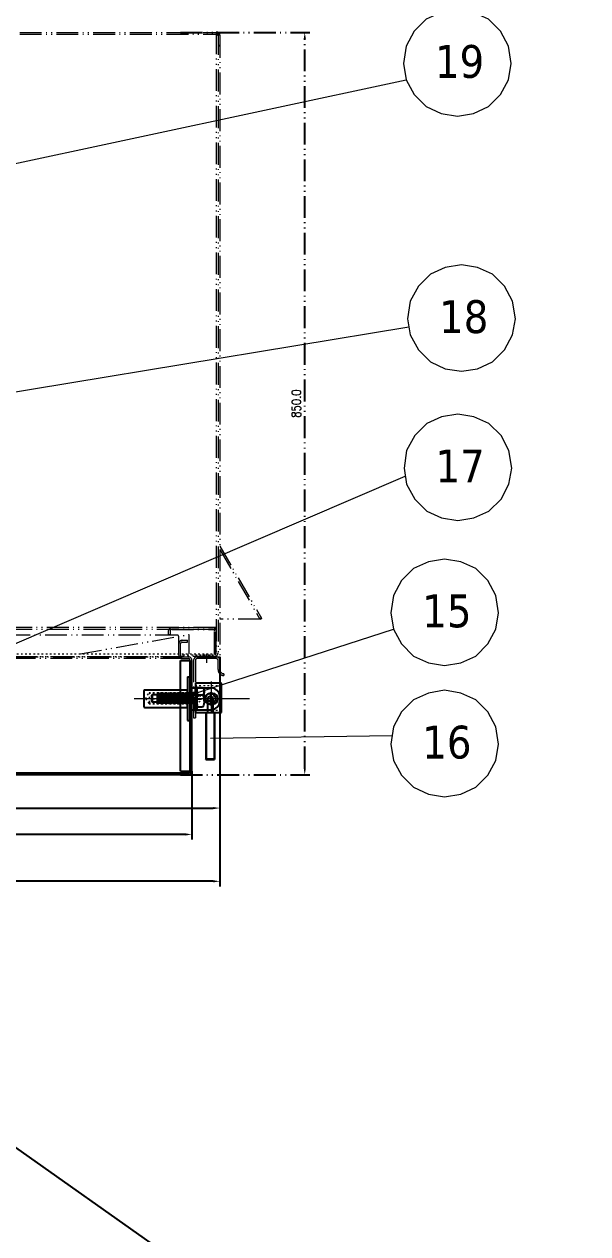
# Model space of a CAD drawing. Header units: millimetres. Extents: x 13152 to 35294, y -6229 to 54471.
# Drawn here: x 30492 to 31137, y 51541 to 52926 of the extents above; entities that cross this region are included whole.
import ezdxf

# ---------------------------------------------------------------- set-up
doc = ezdxf.new("R2010")
doc.units = ezdxf.units.MM
doc.header["$LTSCALE"] = 4
for name, pattern in [('5 双点画线', [10.5, 6.25, -1.25, 0.25, -1.25, 0.25, -1.25]), ('ACAD_ISO03W100', [1.18, 0.47, -0.71]), ('ACAD_ISO10W100', [18, 12, -3, 0, -3])]:
    doc.linetypes.add(name, pattern=pattern)
doc.layers.add('标注、文本', color=3, linetype='Continuous', lineweight=25)
doc.layers.add('铁心', color=3, linetype='Continuous', lineweight=0)
doc.styles.add('Tahoma$001', font='tahoma.ttf', dxfattribs={"height": 2.159784})
doc.styles.add('TH_GBDIM', font='romans.shx', dxfattribs={"width": 0.8, "bigfont": 'gbcbig.shx'})
doc.dimstyles.new('TH_GBDIM1', dxfattribs={"dimscale": 3, "dimtxt": 3.5, "dimasz": 2.5, "dimexe": 2, "dimexo": 0, "dimgap": 1.5, "dimtad": 1, "dimdec": 1, "dimzin": 0, "dimdsep": 46, "dimtxsty": 'TH_GBDIM', "dimcen": 2.5, "dimclrd": 3, "dimclre": 256, "dimclrt": 2, "dimadec": 0, "dimazin": 0, "dimtfac": 0.714286, "dimtdec": 1, "dimtmove": 0, "dimatfit": 3, "dimfxl": 0, "dimtzin": 0, "dimlwd": -1, "dimlwe": -1, "dimarcsym": 0})

# ---------------------------------------------------------------- blocks, each defined once
blk = doc.blocks.new('*D222')
at = {"layer": 'Defpoints', "color": 0, "linetype": '5 双点画线'}
for p in [(30671.1, 52916.4), (30813.3, 52916.4), (30671.1, 52066.4)]:
    blk.add_point(p, dxfattribs=at)
at = {"layer": '标注、文本', "linetype": '5 双点画线'}
for p, q in [((30671.1, 52916.4), (30819.3, 52916.4)), ((30671.1, 52066.4), (30819.3, 52066.4))]:
    blk.add_line(p, q, dxfattribs=at)
at = {"layer": '标注、文本', "color": 3, "linetype": '5 双点画线'}
blk.add_line((30813.3, 52073.9), (30813.3, 52908.9), dxfattribs=at)
for points in [[(30812.1, 52908.9), (30814.6, 52908.9), (30813.3, 52916.4)], [(30812.1, 52073.9), (30814.6, 52073.9), (30813.3, 52066.4)]]:
    blk.add_solid(points, dxfattribs=at)
at = {"layer": '标注、文本', "color": 2, "linetype": '5 双点画线', "lineweight": 13, "insert": (30803.6, 52491.4), "char_height": 10.5, "attachment_point": 5, "rotation": 90, "style": 'TH_GBDIM'}
blk.add_mtext('850.0', dxfattribs=at)
blk = doc.blocks.new('kopio')
at = {"layer": '标注、文本'}
for p, q in [((2171.1, -5563.7), (2171.1, -5597.3)), ((2201.1, -5563.7), (2171.1, -5563.7)), ((2201.1, -5597.3), (2201.1, -5563.7)), ((2181.1, -5573.3), (2184.1, -5573.3)), ((2181.1, -5585.3), (2184.1, -5585.3)), ((2171.1, -5597.3), (2201.1, -5597.3))]:
    blk.add_line(p, q, dxfattribs=at)
at = {"layer": '标注、文本', "color": 2, "linetype": 'ACAD_ISO03W100', "lineweight": 18}
for p, q in [((2201.1, -5566.3), (2171.1, -5566.3)), ((2171.1, -5594.3), (2201.1, -5594.3))]:
    blk.add_line(p, q, dxfattribs=at)
at = {"layer": '标注、文本', "color": 1, "linetype": 'ACAD_ISO10W100', "lineweight": 18}
for p, q in [((2182.6, -5563.1), (2182.6, -5599.1)), ((2167.5, -5579.3), (2213, -5579.3))]:
    blk.add_line(p, q, dxfattribs=at)
at = {"layer": '标注、文本'}
for centre, start, end in [((2181.1, -5579.3), 90, 270), ((2184.1, -5579.3), 270, 90)]:
    blk.add_arc(centre, 6, start, end, dxfattribs=at)
blk = doc.blocks.new('*D224')
at = {"layer": 'Defpoints', "color": 0}
for p in [(29649.1, 52068.4), (30684.1, 52070.4), (29649.1, 51998.1)]:
    blk.add_point(p, dxfattribs=at)
at = {"layer": '标注、文本'}
for p, q in [((29649.1, 52068.4), (29649.1, 51992.1)), ((30684.1, 52070.4), (30684.1, 51992.1))]:
    blk.add_line(p, q, dxfattribs=at)
at = {"layer": '标注、文本', "color": 3}
blk.add_line((30676.6, 51998.1), (29656.6, 51998.1), dxfattribs=at)
for points in [[(29656.6, 51999.3), (29656.6, 51996.8), (29649.1, 51998.1)], [(30676.6, 51999.3), (30676.6, 51996.8), (30684.1, 51998.1)]]:
    blk.add_solid(points, dxfattribs=at)
at = {"layer": '标注、文本', "color": 2, "insert": (30166.6, 52007.8), "char_height": 10.5, "attachment_point": 5, "style": 'TH_GBDIM'}
blk.add_mtext('1035', dxfattribs=at)
blk = doc.blocks.new('*D225')
at = {"layer": 'Defpoints', "color": 0}
for p in [(30716.1, 52201.4), (30189.1, 52066.4), (30716.1, 52028.3)]:
    blk.add_point(p, dxfattribs=at)
at = {"layer": '标注、文本'}
for p, q in [((30716.1, 52201.4), (30716.1, 52022.3)), ((30189.1, 52066.4), (30189.1, 52022.3))]:
    blk.add_line(p, q, dxfattribs=at)
at = {"layer": '标注、文本', "color": 3}
blk.add_line((30196.6, 52028.3), (30708.6, 52028.3), dxfattribs=at)
for points in [[(30196.6, 52029.5), (30196.6, 52027), (30189.1, 52028.3)], [(30708.6, 52029.5), (30708.6, 52027), (30716.1, 52028.3)]]:
    blk.add_solid(points, dxfattribs=at)
at = {"layer": '标注、文本', "color": 2, "insert": (30452.6, 52038), "char_height": 10.5, "attachment_point": 5, "style": 'TH_GBDIM'}
blk.add_mtext('525', dxfattribs=at)
blk = doc.blocks.new('*D226')
at = {"layer": 'Defpoints', "color": 0}
for p in [(30716.1, 52201.4), (29649.1, 52068.4), (29649.1, 51944.4)]:
    blk.add_point(p, dxfattribs=at)
at = {"layer": '标注、文本'}
for p, q in [((30716.1, 52201.4), (30716.1, 51938.4)), ((29649.1, 52068.4), (29649.1, 51938.4))]:
    blk.add_line(p, q, dxfattribs=at)
at = {"layer": '标注、文本', "color": 3}
blk.add_line((30708.6, 51944.4), (29656.6, 51944.4), dxfattribs=at)
for points in [[(29656.6, 51945.7), (29656.6, 51943.2), (29649.1, 51944.4)], [(30708.6, 51945.7), (30708.6, 51943.2), (30716.1, 51944.4)]]:
    blk.add_solid(points, dxfattribs=at)
at = {"layer": '标注、文本', "color": 2, "insert": (30182.6, 51954.2), "char_height": 10.5, "attachment_point": 5, "style": 'TH_GBDIM'}
blk.add_mtext('1065', dxfattribs=at)

msp = doc.modelspace()

# ---------------------------------------------------------------- linework, layer by layer
at = {"layer": '标注、文本'}
for p, q in [((26477.58, 54471.32), (34765.86, 48610.32)), ((30714.06, 52901.39), (30716.06, 52901.39)), ((30763.7, 52245.67), (30761.96, 52244.67)), ((30671.06, 52070.39), (30671.06, 52197.39)), ((30671.06, 52197.39), (30682.06, 52197.39)), ((30682.06, 52070.39), (30682.06, 52197.39)), ((30684.06, 52070.39), (30684.06, 52197.39)), ((30679.06, 52178.39), (30679.06, 52128.39)), ((30679.06, 52178.39), (30682.06, 52178.39)), ((30682.06, 52178.39), (30682.06, 52128.39)), ((30629.06, 52162.39), (30629.06, 52144.39)), ((30679.06, 52163.39), (30630.06, 52163.39)), ((30638.56, 52158.12), (30638.06, 52157.62)), ((30638.06, 52150.02), (30638.06, 52157.62)), ((30638.56, 52158.12), (30638.56, 52149.52)), ((30638.56, 52158.12), (30645.88, 52158.12)), ((30644.43, 52158.12), (30644.43, 52149.52)), ((30646.86, 52160.17), (30644.91, 52147.47)), ((30646.86, 52160.17), (30645.88, 52158.12)), ((30647.83, 52158.12), (30646.86, 52160.17)), ((30648.81, 52160.17), (30646.86, 52147.47)), ((30648.81, 52160.17), (30647.83, 52158.12)), ((30649.78, 52158.12), (30648.81, 52160.17)), ((30650.76, 52160.17), (30648.81, 52147.47)), ((30650.76, 52160.17), (30649.78, 52158.12)), ((30651.73, 52158.12), (30650.76, 52160.17)), ((30652.71, 52160.17), (30650.76, 52147.47)), ((30652.71, 52160.17), (30651.73, 52158.12)), ((30653.68, 52158.12), (30652.71, 52160.17)), ((30654.66, 52160.17), (30652.71, 52147.47)), ((30654.66, 52160.17), (30653.68, 52158.12)), ((30655.63, 52158.12), (30654.66, 52160.17)), ((30656.61, 52160.17), (30654.66, 52147.47)), ((30656.61, 52160.17), (30655.63, 52158.12)), ((30657.58, 52158.12), (30656.61, 52160.17)), ((30658.56, 52160.17), (30656.61, 52147.47)), ((30658.56, 52160.17), (30657.58, 52158.12)), ((30659.53, 52158.12), (30658.56, 52160.17)), ((30660.51, 52160.17), (30658.56, 52147.47)), ((30660.51, 52160.17), (30659.53, 52158.12)), ((30661.48, 52158.12), (30660.51, 52160.17)), ((30662.46, 52160.17), (30660.51, 52147.47)), ((30662.46, 52160.17), (30661.48, 52158.12)), ((30663.43, 52158.12), (30662.46, 52160.17)), ((30664.41, 52160.17), (30662.46, 52147.47)), ((30664.41, 52160.17), (30663.43, 52158.12)), ((30665.38, 52158.12), (30664.41, 52160.17)), ((30666.36, 52160.17), (30664.41, 52147.47)), ((30666.36, 52160.17), (30665.38, 52158.12)), ((30667.33, 52158.12), (30666.36, 52160.17)), ((30668.31, 52160.17), (30666.36, 52147.47)), ((30668.31, 52160.17), (30667.33, 52158.12)), ((30669.28, 52158.12), (30668.31, 52160.17)), ((30670.26, 52160.17), (30668.31, 52147.47)), ((30670.26, 52160.17), (30669.28, 52158.12)), ((30671.23, 52158.12), (30670.26, 52160.17)), ((30672.21, 52160.17), (30670.26, 52147.47)), ((30672.21, 52160.17), (30671.23, 52158.12)), ((30673.18, 52158.12), (30672.21, 52160.17)), ((30674.16, 52160.17), (30672.21, 52147.47)), ((30674.16, 52160.17), (30673.18, 52158.12)), ((30675.13, 52158.12), (30674.16, 52160.17)), ((30676.11, 52160.17), (30674.16, 52147.47)), ((30676.11, 52160.17), (30675.13, 52158.12)), ((30677.08, 52158.12), (30676.11, 52160.17)), ((30678.06, 52160.17), (30676.11, 52147.47)), ((30678.06, 52160.17), (30677.08, 52158.12)), ((30679.03, 52158.12), (30678.06, 52160.17)), ((30680.01, 52160.17), (30678.06, 52147.47)), ((30680.01, 52160.17), (30679.03, 52158.12)), ((30679.06, 52143.39), (30679.06, 52163.39)), ((30680.98, 52158.12), (30680.01, 52160.17)), ((30681.96, 52160.17), (30680.01, 52147.47)), ((30681.96, 52160.17), (30680.98, 52158.12)), ((30682.93, 52158.12), (30681.96, 52160.17)), ((30683.91, 52160.17), (30681.96, 52147.47)), ((30682.06, 52165.89), (30706.06, 52165.89)), ((30683.91, 52160.17), (30682.93, 52158.12)), ((30684.88, 52158.12), (30683.91, 52160.17)), ((30685.86, 52160.17), (30683.91, 52147.47)), ((30685.86, 52160.17), (30684.88, 52158.12)), ((30686.83, 52158.12), (30685.86, 52160.17)), ((30688.06, 52158.12), (30686.83, 52158.12)), ((30688.06, 52141.48), (30688.06, 52166.15)), ((30690.06, 52166.15), (30688.06, 52166.15)), ((30690.06, 52141.48), (30690.06, 52166.15)), ((30690.06, 52166.15), (30696.06, 52166.15)), ((30696.06, 52157.63), (30690.06, 52157.63)), ((30698.06, 52150.73), (30698.06, 52161.89)), ((30630.06, 52143.39), (30679.06, 52143.39)), ((30638.56, 52149.52), (30638.06, 52150.02)), ((30644.43, 52149.52), (30638.56, 52149.52)), ((30644.91, 52147.47), (30643.93, 52149.52)), ((30645.88, 52149.52), (30644.91, 52147.47)), ((30646.86, 52147.47), (30645.88, 52149.52)), ((30647.83, 52149.52), (30646.86, 52147.47)), ((30648.81, 52147.47), (30647.83, 52149.52)), ((30649.78, 52149.52), (30648.81, 52147.47)), ((30650.76, 52147.47), (30649.78, 52149.52)), ((30651.73, 52149.52), (30650.76, 52147.47)), ((30652.71, 52147.47), (30651.73, 52149.52)), ((30653.68, 52149.52), (30652.71, 52147.47)), ((30654.66, 52147.47), (30653.68, 52149.52)), ((30655.63, 52149.52), (30654.66, 52147.47)), ((30656.61, 52147.47), (30655.63, 52149.52)), ((30657.58, 52149.52), (30656.61, 52147.47)), ((30658.56, 52147.47), (30657.58, 52149.52)), ((30659.53, 52149.52), (30658.56, 52147.47)), ((30660.51, 52147.47), (30659.53, 52149.52)), ((30661.48, 52149.52), (30660.51, 52147.47)), ((30662.46, 52147.47), (30661.48, 52149.52)), ((30663.43, 52149.52), (30662.46, 52147.47)), ((30664.41, 52147.47), (30663.43, 52149.52)), ((30665.38, 52149.52), (30664.41, 52147.47)), ((30666.36, 52147.47), (30665.38, 52149.52)), ((30667.33, 52149.52), (30666.36, 52147.47)), ((30668.31, 52147.47), (30667.33, 52149.52)), ((30669.28, 52149.52), (30668.31, 52147.47)), ((30670.26, 52147.47), (30669.28, 52149.52)), ((30671.23, 52149.52), (30670.26, 52147.47)), ((30672.21, 52147.47), (30671.23, 52149.52)), ((30673.18, 52149.52), (30672.21, 52147.47)), ((30674.16, 52147.47), (30673.18, 52149.52)), ((30675.13, 52149.52), (30674.16, 52147.47)), ((30676.11, 52147.47), (30675.13, 52149.52)), ((30677.08, 52149.52), (30676.11, 52147.47)), ((30678.06, 52147.47), (30677.08, 52149.52)), ((30679.03, 52149.52), (30678.06, 52147.47)), ((30680.01, 52147.47), (30679.03, 52149.52)), ((30680.98, 52149.52), (30680.01, 52147.47)), ((30681.96, 52147.47), (30680.98, 52149.52)), ((30682.93, 52149.52), (30681.96, 52147.47)), ((30683.91, 52147.47), (30682.93, 52149.52)), ((30684.88, 52149.52), (30683.91, 52147.47)), ((30685.86, 52147.47), (30684.88, 52149.52)), ((30686.83, 52149.52), (30685.86, 52147.47)), ((30686.06, 52153.39), (30695.06, 52153.39)), ((30688.06, 52149.52), (30686.83, 52149.52)), ((30696.06, 52143.84), (30690.06, 52143.84)), ((30702.06, 52153.39), (30702.06, 52137.8)), ((30708.06, 52153.39), (30708.06, 52137.8)), ((30716.06, 52155.89), (30716.06, 52150.89)), ((30682.06, 52140.89), (30706.06, 52140.89)), ((30690.06, 52141.48), (30688.06, 52141.48)), ((30699.99, 52137.8), (30699.99, 52084)), ((30700.37, 52137.8), (30700.37, 52084.56)), ((30709.77, 52137.8), (30709.77, 52084.56)), ((30710.13, 52137.8), (30710.13, 52084)), ((30679.06, 52128.39), (30682.06, 52128.39)), ((30699.99, 52084), (30700.37, 52084.56)), ((30699.99, 52084), (30710.13, 52084)), ((30700.37, 52084.56), (30709.77, 52084.56)), ((30709.77, 52084.56), (30710.13, 52084)), ((30680.06, 52068.39), (30189.06, 52068.39)), ((30680.06, 52066.39), (30189.06, 52066.39)), ((30671.06, 52070.39), (30682.06, 52070.39)), ((30671.06, 52066.39), (30671.06, 52068.39))]:
    msp.add_line(p, q, dxfattribs=at)
at = {"layer": '标注、文本', "color": 6, "linetype": '5 双点画线', "lineweight": 13}
for p, q in [((30193.06, 52916.39), (30712.06, 52916.39)), ((30193.06, 52914.39), (30712.06, 52914.39)), ((30712.06, 52916.39), (30712.06, 52205.9)), ((30714.06, 52915.85), (30714.06, 52201.39)), ((30714.06, 52915.85), (30714.06, 52205.9)), ((30716.06, 52912.39), (30716.06, 52201.39)), ((30716.06, 52328.18), (30763.7, 52245.67)), ((30716.06, 52324.18), (30761.96, 52244.67)), ((30716.06, 52324.18), (30759.71, 52248.57)), ((30761.96, 52244.67), (30716.06, 52244.67)), ((30711.06, 52232.9), (30191.06, 52232.9)), ((30667.06, 52226.39), (30191.06, 52226.39)), ((30711.06, 52234.9), (30221.06, 52234.9)), ((30556.06, 52204.9), (30681.06, 52226.9)), ((30657.06, 52230.9), (30657.06, 52226.9)), ((30657.06, 52226.9), (30659.06, 52226.9)), ((30659.06, 52230.9), (30659.06, 52226.9)), ((30661.06, 52234.9), (30708.06, 52234.9)), ((30661.06, 52232.9), (30708.06, 52232.9)), ((30681.06, 52204.9), (30681.06, 52226.9)), ((30710.06, 52204.9), (30710.06, 52230.9)), ((30711.06, 52204.9), (30711.06, 52234.9)), ((30712.06, 52204.9), (30712.06, 52230.9)), ((30669.06, 52203.39), (30669.06, 52224.39)), ((30671.06, 52203.39), (30671.06, 52216.39)), ((30673.06, 52220.39), (30679.06, 52220.39)), ((30673.06, 52218.39), (30679.06, 52218.39)), ((30679.06, 52218.39), (30679.06, 52220.39)), ((30189.06, 52201.39), (30716.06, 52201.39)), ((30673.06, 52201.39), (30189.06, 52201.39)), ((30673.06, 52199.39), (30189.06, 52199.39)), ((30675.06, 52201.39), (30191.06, 52201.39)), ((30673.06, 52201.39), (30680.06, 52201.39)), ((30673.06, 52199.39), (30680.06, 52199.39)), ((30674.06, 52201.9), (30674.06, 52203.9)), ((30710.06, 52201.9), (30674.06, 52201.9)), ((30690.06, 52201.39), (30712.06, 52201.39)), ((30712.06, 52199.39), (30690.06, 52199.39)), ((30686.06, 52197.39), (30686.06, 52131.39)), ((30688.06, 52197.39), (30688.06, 52131.39)), ((30714.06, 52186.89), (30714.06, 52197.39)), ((30716.06, 52197.39), (30716.06, 52186.89)), ((30721.06, 52180.97), (30721.06, 52180.97)), ((30686.06, 52131.39), (30688.06, 52131.39))]:
    msp.add_line(p, q, dxfattribs=at)
at = {"layer": '标注、文本', "color": 2, "linetype": 'ACAD_ISO03W100', "lineweight": 18}
for p, q in [((30713.06, 52913.9), (30712.06, 52913.9)), ((30191.06, 52204.9), (30711.06, 52204.9)), ((30674.06, 52203.9), (30710.06, 52203.9)), ((30697.06, 52201.9), (30697.06, 52203.9)), ((30697.06, 52199.39), (30697.06, 52201.39)), ((30705.06, 52201.9), (30705.06, 52203.9)), ((30705.06, 52199.39), (30705.06, 52201.39)), ((30710.06, 52204.9), (30712.06, 52204.9)), ((30631.06, 52153.39), (30635.06, 52160.39)), ((30679.06, 52159.39), (30634.49, 52159.39)), ((30679.06, 52160.39), (30635.06, 52160.39)), ((30635.06, 52160.39), (30635.06, 52147.39)), ((30688.06, 52165.51), (30695.06, 52153.39)), ((30688.06, 52161.51), (30692.75, 52153.39)), ((30631.06, 52153.39), (30635.06, 52147.39)), ((30679.06, 52148.39), (30634.39, 52148.39)), ((30679.06, 52147.39), (30635.06, 52147.39)), ((30688.06, 52145.27), (30692.75, 52153.39)), ((30688.06, 52141.27), (30695.06, 52153.39))]:
    msp.add_line(p, q, dxfattribs=at)
at = {"layer": '标注、文本', "color": 1, "linetype": 'ACAD_ISO10W100', "lineweight": 18}
for p, q in [((30701.06, 52199.63), (30701.06, 52204.86)), ((30701.06, 52194.5), (30701.06, 52204.29)), ((30705.06, 52160.89), (30705.06, 52145.89)), ((30700.38, 52153.39), (30618.06, 52153.39)), ((30750.07, 52153.39), (30622.11, 52153.39))]:
    msp.add_line(p, q, dxfattribs=at)
at = {"layer": '标注、文本'}
for radius in [6, 3]:
    msp.add_circle((30705.06, 52153.39), radius, dxfattribs=at)
for centre, radius, start, end in [((30712.06, 52912.39), 4, 0, 90), ((30630.06, 52162.39), 1, 90, 180), ((30706.06, 52155.89), 10, 0, 90), ((30630.06, 52144.39), 1, 180, 270), ((30706.06, 52150.89), 10, 270, 0), ((30680.06, 52070.39), 4, 270, 0), ((30680.06, 52070.39), 2, 270, 0)]:
    msp.add_arc(centre, radius, start, end, dxfattribs=at)
at = {"layer": '标注、文本', "color": 2, "linetype": 'ACAD_ISO03W100', "lineweight": 18}
for centre, radius, start, end in [((30712.06, 52912.39), 2, 0, 90), ((30713.06, 52912.9), 1, 0, 90), ((30710.06, 52205.9), 2, 270, 0)]:
    msp.add_arc(centre, radius, start, end, dxfattribs=at)
at = {"layer": '标注、文本', "color": 6, "linetype": '5 双点画线', "lineweight": 13}
for centre, radius, start, end in [((30661.06, 52230.9), 4, 90, 180), ((30661.06, 52230.9), 2, 90, 180), ((30667.06, 52224.39), 2, 0, 90), ((30708.06, 52230.9), 4, 0, 90), ((30708.06, 52230.9), 2, 0, 90), ((30673.06, 52216.39), 4, 90, 180), ((30673.06, 52216.39), 2, 90, 180), ((30673.06, 52203.39), 4, 180, 270), ((30673.06, 52203.39), 2, 180, 270), ((30680.06, 52197.39), 4, 0, 90), ((30680.06, 52197.39), 2, 0, 90), ((30690.06, 52197.39), 4, 90, 180), ((30690.06, 52197.39), 2, 90, 180), ((30710.06, 52205.9), 4, 270, 0), ((30712.06, 52197.39), 4, 0, 90), ((30712.06, 52197.39), 2, 0, 90), ((30721.06, 52186.89), 7, 180, 260.40593), ((30721.06, 52186.89), 5, 180, 260.40593), ((30720.06, 52180.97), 1, 260.40593, 0), ((30720.06, 52180.97), 1, 0, 80.40593)]:
    msp.add_arc(centre, radius, start, end, dxfattribs=at)
at = {"layer": '标注、文本', "extrusion": (0, 0, -1)}
for centre, major_axis, ratio in [((30696.06, 52161.89), (0, 4.26), 0.4693246), ((30696.06, 52150.73), (0, 6.9), 0.2900585)]:
    msp.add_ellipse(centre, major_axis=major_axis, ratio=ratio, start_param=0, end_param=3.1415927, dxfattribs=at)
at = {"layer": '铁心', "lineweight": 13}
for points in [[(31049.81, 52880.76), (31046.5, 52900.63), (31037.46, 52917.8), (31023.61, 52931.66), (31006.44, 52939.19), (30988.07, 52942.5), (30969.39, 52939.19), (30952.53, 52931.66), (30938.67, 52917.8), (30929.33, 52900.63), (30926.32, 52880.76), (30929.33, 52862.08), (30938.67, 52845.22), (30952.53, 52831.36), (30969.39, 52823.53), (30988.07, 52820.52), (31006.44, 52823.53), (31023.61, 52831.36), (31037.46, 52845.22), (31046.5, 52862.08)], [(31054.56, 52588.58), (31051.24, 52608.46), (31042.21, 52625.63), (31028.35, 52639.48), (31011.18, 52647.01), (30992.81, 52650.32), (30974.14, 52647.01), (30957.27, 52639.48), (30943.42, 52625.63), (30934.08, 52608.46), (30931.07, 52588.58), (30934.08, 52569.91), (30943.42, 52553.04), (30957.27, 52539.19), (30974.14, 52531.35), (30992.81, 52528.34), (31011.18, 52531.35), (31028.35, 52539.19), (31042.21, 52553.04), (31051.24, 52569.91)], [(31050.47, 52417.62), (31047.16, 52437.49), (31038.12, 52454.66), (31024.27, 52468.52), (31007.1, 52476.05), (30988.73, 52479.36), (30970.06, 52476.05), (30953.19, 52468.52), (30939.33, 52454.66), (30930, 52437.49), (30926.99, 52417.62), (30930, 52398.94), (30939.33, 52382.08), (30953.19, 52368.22), (30970.06, 52360.39), (30988.73, 52357.38), (31007.1, 52360.39), (31024.27, 52368.22), (31038.12, 52382.08), (31047.16, 52398.94)], [(31035.26, 52251.66), (31031.95, 52271.54), (31022.91, 52288.71), (31009.06, 52302.56), (30991.89, 52310.09), (30973.52, 52313.4), (30954.84, 52310.09), (30937.98, 52302.56), (30924.12, 52288.71), (30914.78, 52271.54), (30911.77, 52251.66), (30914.78, 52232.99), (30924.12, 52216.12), (30937.98, 52202.27), (30954.84, 52194.43), (30973.52, 52191.42), (30991.89, 52194.43), (31009.06, 52202.27), (31022.91, 52216.12), (31031.95, 52232.99)], [(31035.26, 52101.42), (31031.95, 52121.3), (31022.91, 52138.47), (31009.06, 52152.32), (30991.89, 52159.85), (30973.52, 52163.16), (30954.84, 52159.85), (30937.98, 52152.32), (30924.12, 52138.47), (30914.78, 52121.3), (30911.77, 52101.42), (30914.78, 52082.75), (30924.12, 52065.88), (30937.98, 52052.02), (30954.84, 52044.19), (30973.52, 52041.18), (30991.89, 52044.19), (31009.06, 52052.02), (31022.91, 52065.88), (31031.95, 52082.75)]]:
    msp.add_lwpolyline(points, close=True, dxfattribs=at)
for points in [[(29987.79, 52660.44), (30929.33, 52862.08), (30929.33, 52862.08)], [(29897.08, 52408.34), (30932.57, 52579.24), (30932.57, 52579.24)], [(30299.55, 52138.26), (30928.49, 52408.28), (30928.49, 52408.28)], [(30681.5, 52157.53), (30914.78, 52232.99), (30914.78, 52232.99)], [(30705.59, 52108.31), (30913.28, 52111.36), (30913.28, 52111.36)]]:
    msp.add_lwpolyline(points, dxfattribs=at)

# ---------------------------------------------------------------- block references
at = {"layer": '标注、文本', "rotation": 180}
msp.add_blockref('kopio', (32889.17, 46574.07), dxfattribs=at)

# ---------------------------------------------------------------- texts
at = {"layer": '铁心', "lineweight": 13, "style": 'Tahoma$001'}
for s, p in [('19', (30962.39, 52864.33)), ('18', (30967.13, 52572.16)), ('17', (30963.05, 52401.19)), ('15', (30947.84, 52235.24)), ('16', (30947.84, 52085))]:
    msp.add_text(s, height=37.589, dxfattribs=at).set_placement(p)

# ---------------------------------------------------------------- dimensions: what is measured, and where the dimension line sits
at = {"layer": '标注、文本', "color": 6, "linetype": '5 双点画线', "lineweight": 13}
dim = msp.add_linear_dim(base=(30813.31, 52916.39), p1=(30671.06, 52066.39), p2=(30671.06, 52916.39), angle=90, dimstyle='TH_GBDIM1', dxfattribs=at)
dim.commit()
dim.dimension.update_dxf_attribs({"geometry": '*D222', "text_midpoint": (30803.56, 52491.39)})
at = {"layer": '标注、文本'}
for base, p1, p2, text, picture, middle in [((29649.09, 51944.44), (30716.06, 52201.39), (29649.09, 52068.39), '1065', '*D226', (30182.57, 51954.19)), ((30716.06, 52028.29), (30189.06, 52066.39), (30716.06, 52201.39), '525', '*D225', (30452.56, 52038.04)), ((29649.09, 51998.09), (30684.06, 52070.39), (29649.09, 52068.39), '1035', '*D224', (30166.57, 52007.84))]:
    dim = msp.add_linear_dim(base=base, p1=p1, p2=p2, text=text, dimstyle='TH_GBDIM1', dxfattribs=at)
    dim.commit()
    dim.dimension.update_dxf_attribs({"geometry": picture, "text_midpoint": middle})

doc.saveas('drawing.dxf')
